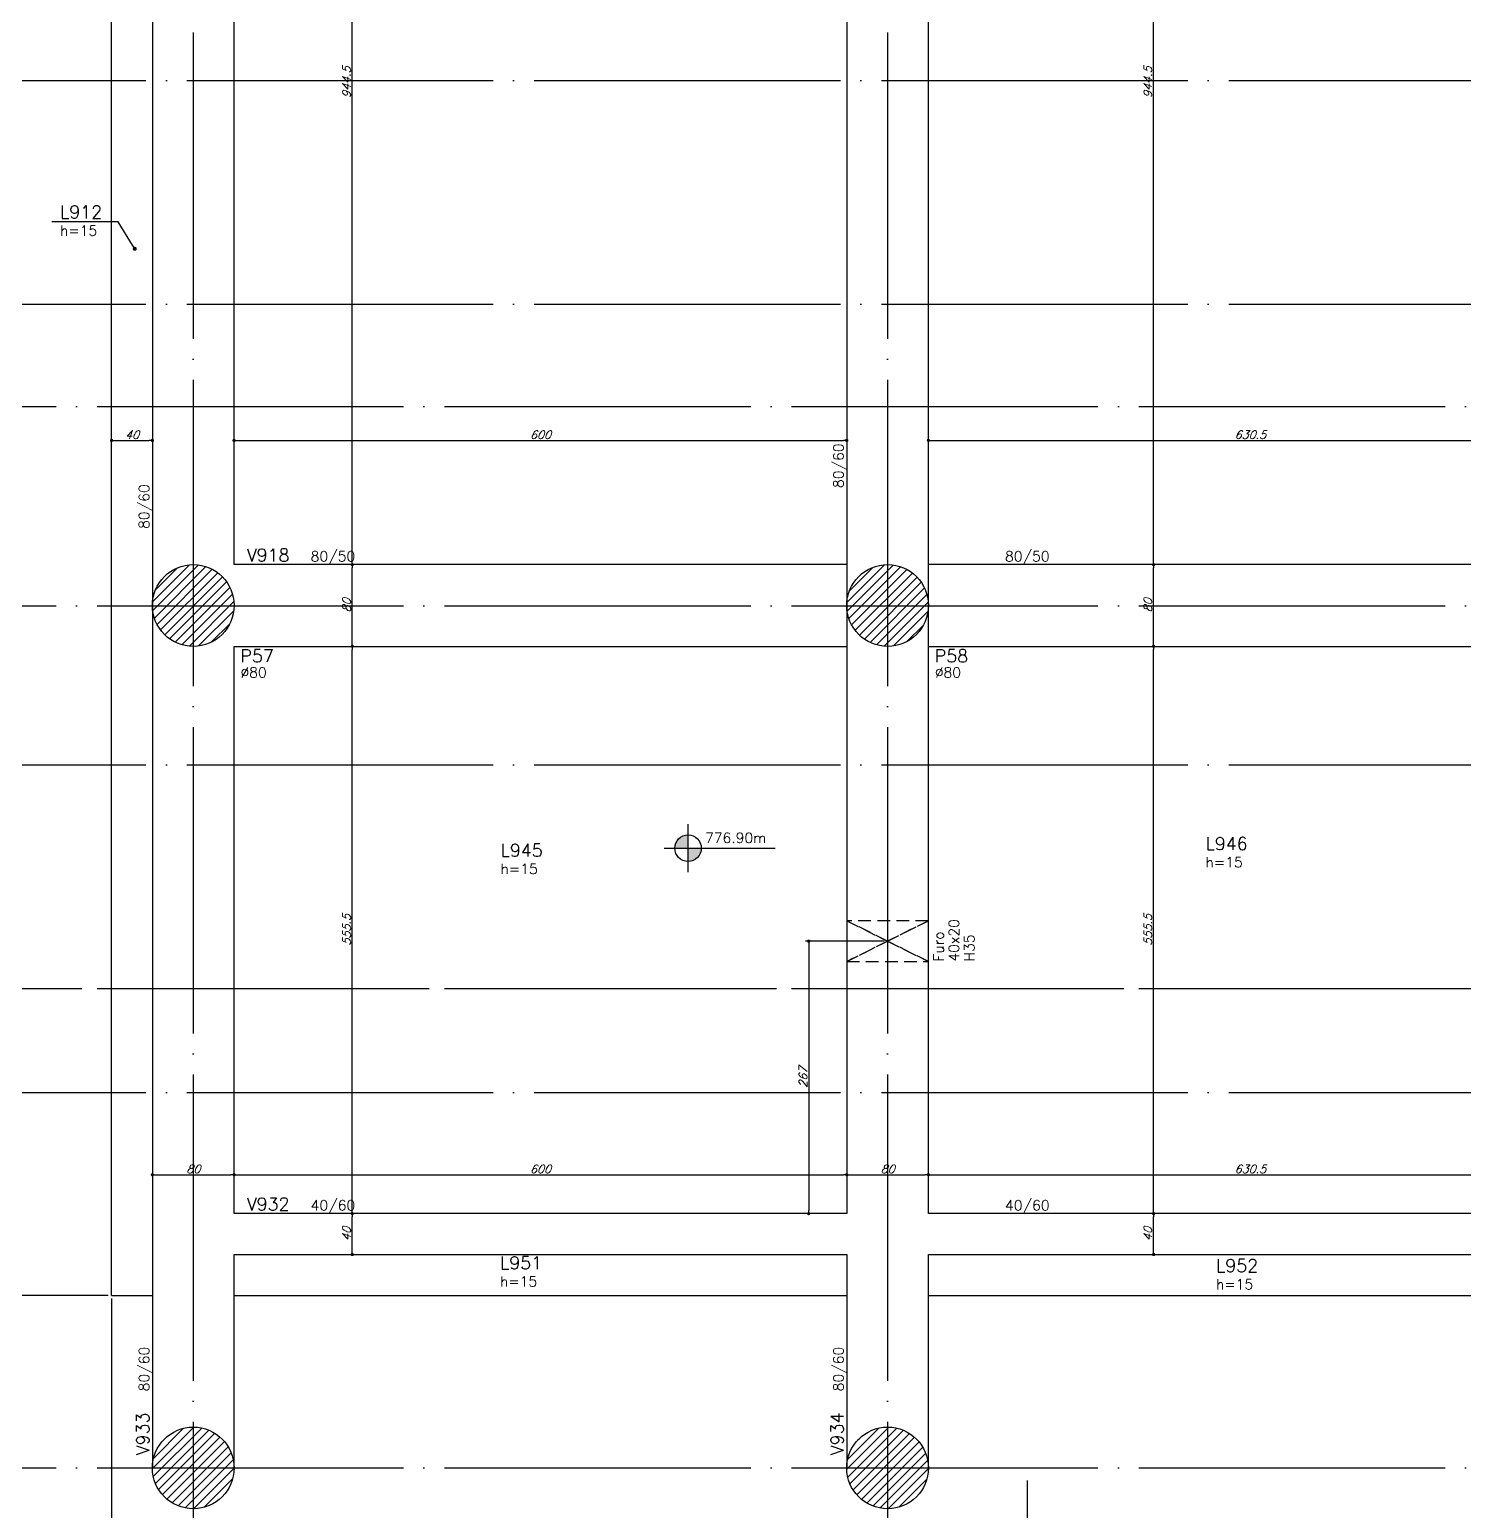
# Model space of a CAD drawing. Extents: x -4245 to 5400, y -2094 to 2406.
# Drawn here: x -3460 to -2056, y -526 to 924 of the extents above; entities that cross this region are included whole.
import ezdxf
from ezdxf import colors
from ezdxf.entities.mleader import LeaderData, LeaderLine
from ezdxf.enums import TextEntityAlignment as Align
from ezdxf.math import Vec2, Vec3

# ---------------------------------------------------------------- set-up
doc = ezdxf.new("R2010")
doc.units = 0
doc.header["$LTSCALE"] = 50
doc.header["$MEASUREMENT"] = 0
doc.linetypes.add('EIXO', pattern=[6.8, 6, -0.4, 0, -0.4])
doc.linetypes.add('HIDDEN', pattern=[0.375, 0.25, -0.125])
doc.layers.get('0').update_dxf_attribs({"linetype": 'CONTINUOUS'})
doc.layers.get('DEFPOINTS').update_dxf_attribs({"linetype": 'CONTINUOUS'})
for name, color, linetype in [('F-AUX-RED', 1, 'CONTINUOUS'), ('F-CORTE-INDICAÇÃO', 4, 'CONTINUOUS'), ('F-COTAS', 106, 'CONTINUOUS'), ('F-COTAS-FUROS', 50, 'CONTINUOUS'), ('F-EIXO', 12, 'EIXO'), ('F-FURO-PAREDE', 2, 'HIDDEN'), ('F-FURO-PAREDE-TEXTOS', 2, 'CONTINUOUS'), ('F-LAJES', 3, 'CONTINUOUS'), ('F-LAJES-DIM', 2, 'CONTINUOUS'), ('F-LAJES-NOME', 4, 'CONTINUOUS'), ('F-NÍVEL-PLANTA', 2, 'CONTINUOUS'), ('F-PILARES-DIM', 172, 'CONTINUOUS'), ('F-PILARES-HACH', 174, 'CONTINUOUS'), ('F-PILARES-NOME', 170, 'CONTINUOUS'), ('F-PILARES-S', 170, 'CONTINUOUS'), ('F-TEXTO', 6, 'CONTINUOUS'), ('F-VIGAS', 3, 'CONTINUOUS'), ('F-VIGAS-DIM', 2, 'CONTINUOUS'), ('F-VIGAS-NOME', 4, 'CONTINUOUS')]:
    doc.layers.add(name, color=color, linetype=linetype)
doc.styles.add('CP-TEXT-INCL', font='simplex.shx', dxfattribs={"oblique": 20})
doc.styles.add('MCP', font='simplex.shx')
doc.styles.add('ROMANS', font='simplex.shx')
doc.styles.get("Standard").update_dxf_attribs({"font": 'simplex.shx'})
doc.dimstyles.new('CP-COTAS-50', dxfattribs={"dimscale": 0.64, "dimtxt": 12.5, "dimasz": 5, "dimexe": 5, "dimexo": 5, "dimgap": 2.5, "dimtad": 1, "dimdec": 1, "dimdsep": 46, "dimtxsty": 'CP-TEXT-INCL', "dimblk1": 'DOT', "dimblk2": 'DOT', "dimsah": 1, "dimcen": 9, "dimclrd": 256, "dimclre": 256, "dimclrt": 256, "dimadec": 0, "dimazin": 0, "dimtfac": 1, "dimtdec": 1, "dimtmove": 2, "dimatfit": 3, "dimldrblk": 'DOT', "dimfxl": 0, "dimtolj": 1, "dimarcsym": 0})

# ---------------------------------------------------------------- blocks, each defined once
blk = doc.blocks.new('Nível - Planta')
at = {"layer": 'F-NÍVEL-PLANTA'}
h = blk.add_hatch(color=71, dxfattribs=at)
h.paths.add_polyline_path([(0, 0), (0, 0.26, 0.414214), (-0.26, 0)])
h.paths.add_polyline_path([(0.26, 0), (0, 0), (0, -0.26, 0.414214)])
for p, q in [((0, -0.469), (0, 0.469)), ((-0.469, 0), (1.704, 0))]:
    blk.add_line(p, q, dxfattribs=at)
blk.add_circle((0, 0), 0.26, dxfattribs=at)
at = {"layer": 'F-TEXTO', "color": 3, "style": 'MCP'}
blk.add_attdef('NÍVEL', (0.333, 0.102), '', height=0.2, dxfattribs=at)
blk = doc.blocks.new('*U10')
at = {"layer": 'F-CORTE-INDICAÇÃO'}
for p, q in [((-100, 0), (-170, 0)), ((-80, 0), (-90, 0)), ((-70, 0), (0, 0))]:
    blk.add_line(p, q, dxfattribs=at)
blk.add_lwpolyline([(-112, 6, 0.802585), (-111.2, 9.8), (-140, 23.3), (-168.8, 9.8, 0.802585), (-168, 6)], format="xyb", close=True, dxfattribs=at)
at = {"layer": 'F-CORTE-INDICAÇÃO', "style": 'ROMANS'}
blk.add_attdef('CORTE', text='', height=15, dxfattribs=at).set_placement((-140, 35.8), align=Align.MIDDLE_CENTER)
at = {"layer": 'F-CORTE-INDICAÇÃO', "color": 2, "style": 'ROMANS'}
blk.add_attdef('FOLHA', text='', height=12, dxfattribs=at).set_placement((-140, -10), align=Align.MIDDLE_CENTER)
blk = doc.blocks.new('_DOT')
at = {"color": 0, "linetype": 'ByBlock'}
blk.add_line((-0.5, 0), (-1, 0), dxfattribs=at)
at = {"color": 0, "linetype": 'ByBlock', "const_width": 0.5}
blk.add_lwpolyline([(-0.25, 0, 1), (0.25, 0, 1)], format="xyb", close=True, dxfattribs=at)
blk = doc.blocks.new('*D11')
at = {"layer": 'DEFPOINTS', "color": 0, "linetype": 'Continuous', "transparency": 16777216}
for p in [(-3144.2, -235.5), (-3144.2, -235.5), (-3144.2, -275.5)]:
    blk.add_point(p, dxfattribs=at)
at = {"layer": 'F-COTAS', "linetype": 'Continuous', "lineweight": -2, "transparency": 16777216}
blk.add_line((-3144.2, -272.3), (-3144.2, -238.7), dxfattribs=at)
at = {"layer": 'F-COTAS', "linetype": 'Continuous', "lineweight": -2, "transparency": 16777216, "xscale": 3.2, "yscale": 3.2, "zscale": 3.2}
for p, rotation in [((-3144.2, -235.5), 90), ((-3144.2, -275.5), 270)]:
    blk.add_blockref('_DOT', p, dxfattribs=dict(at, rotation=rotation))
at = {"layer": 'F-COTAS', "linetype": 'Continuous', "transparency": 16777216, "insert": (-3149.8, -255.5), "char_height": 8, "attachment_point": 5, "rotation": 90, "style": 'CP-TEXT-INCL'}
blk.add_mtext('\\A1;40', dxfattribs=at)
blk = doc.blocks.new('*D12')
at = {"layer": 'DEFPOINTS', "color": 0, "linetype": 'Continuous', "transparency": 16777216}
for p in [(-3144.2, 320), (-3144.2, 320), (-3144.2, -235.5)]:
    blk.add_point(p, dxfattribs=at)
at = {"layer": 'F-COTAS', "linetype": 'Continuous', "lineweight": -2, "transparency": 16777216}
blk.add_line((-3144.2, -232.3), (-3144.2, 316.8), dxfattribs=at)
at = {"layer": 'F-COTAS', "linetype": 'Continuous', "lineweight": -2, "transparency": 16777216, "xscale": 3.2, "yscale": 3.2, "zscale": 3.2}
for p, rotation in [((-3144.2, 320), 90), ((-3144.2, -235.5), 270)]:
    blk.add_blockref('_DOT', p, dxfattribs=dict(at, rotation=rotation))
at = {"layer": 'F-COTAS', "linetype": 'Continuous', "transparency": 16777216, "insert": (-3149.8, 42.3), "char_height": 8, "attachment_point": 5, "rotation": 90, "style": 'CP-TEXT-INCL'}
blk.add_mtext('\\A1;555.5', dxfattribs=at)
blk = doc.blocks.new('*D13')
at = {"layer": 'DEFPOINTS', "color": 0, "linetype": 'Continuous', "transparency": 16777216}
for p in [(-3144.2, 400), (-3144.2, 400), (-3144.2, 320)]:
    blk.add_point(p, dxfattribs=at)
at = {"layer": 'F-COTAS', "linetype": 'Continuous', "lineweight": -2, "transparency": 16777216}
blk.add_line((-3144.2, 323.2), (-3144.2, 396.8), dxfattribs=at)
at = {"layer": 'F-COTAS', "linetype": 'Continuous', "lineweight": -2, "transparency": 16777216, "xscale": 3.2, "yscale": 3.2, "zscale": 3.2}
for p, rotation in [((-3144.2, 400), 90), ((-3144.2, 320), 270)]:
    blk.add_blockref('_DOT', p, dxfattribs=dict(at, rotation=rotation))
at = {"layer": 'F-COTAS', "linetype": 'Continuous', "transparency": 16777216, "insert": (-3149.8, 360), "char_height": 8, "attachment_point": 5, "rotation": 90, "style": 'CP-TEXT-INCL'}
blk.add_mtext('\\A1;80', dxfattribs=at)
blk = doc.blocks.new('*D14')
at = {"layer": 'DEFPOINTS', "color": 0, "linetype": 'Continuous', "transparency": 16777216}
for p in [(-3144.2, 1344.5), (-3144.2, 1344.5), (-3144.2, 400)]:
    blk.add_point(p, dxfattribs=at)
at = {"layer": 'F-COTAS', "linetype": 'Continuous', "lineweight": -2, "transparency": 16777216}
blk.add_line((-3144.2, 403.2), (-3144.2, 1341.3), dxfattribs=at)
at = {"layer": 'F-COTAS', "linetype": 'Continuous', "lineweight": -2, "transparency": 16777216, "xscale": 3.2, "yscale": 3.2, "zscale": 3.2}
for p, rotation in [((-3144.2, 1344.5), 90), ((-3144.2, 400), 270)]:
    blk.add_blockref('_DOT', p, dxfattribs=dict(at, rotation=rotation))
at = {"layer": 'F-COTAS', "linetype": 'Continuous', "transparency": 16777216, "insert": (-3149.8, 872.3), "char_height": 8, "attachment_point": 5, "rotation": 90, "style": 'CP-TEXT-INCL'}
blk.add_mtext('\\A1;944.5', dxfattribs=at)
blk = doc.blocks.new('*D17')
at = {"layer": 'DEFPOINTS', "color": 0, "linetype": 'Continuous', "transparency": 16777216}
for p in [(-2359.5, -235.5), (-2359.5, -235.5), (-2359.5, -275.5)]:
    blk.add_point(p, dxfattribs=at)
at = {"layer": 'F-COTAS', "linetype": 'Continuous', "lineweight": -2, "transparency": 16777216}
blk.add_line((-2359.5, -272.3), (-2359.5, -238.7), dxfattribs=at)
at = {"layer": 'F-COTAS', "linetype": 'Continuous', "lineweight": -2, "transparency": 16777216, "xscale": 3.2, "yscale": 3.2, "zscale": 3.2}
for p, rotation in [((-2359.5, -235.5), 90), ((-2359.5, -275.5), 270)]:
    blk.add_blockref('_DOT', p, dxfattribs=dict(at, rotation=rotation))
at = {"layer": 'F-COTAS', "linetype": 'Continuous', "transparency": 16777216, "insert": (-2365.1, -255.5), "char_height": 8, "attachment_point": 5, "rotation": 90, "style": 'CP-TEXT-INCL'}
blk.add_mtext('\\A1;40', dxfattribs=at)
blk = doc.blocks.new('*D18')
at = {"layer": 'DEFPOINTS', "color": 0, "linetype": 'Continuous', "transparency": 16777216}
for p in [(-2359.5, 320), (-2359.5, 320), (-2359.5, -235.5)]:
    blk.add_point(p, dxfattribs=at)
at = {"layer": 'F-COTAS', "linetype": 'Continuous', "lineweight": -2, "transparency": 16777216}
blk.add_line((-2359.5, -232.3), (-2359.5, 316.8), dxfattribs=at)
at = {"layer": 'F-COTAS', "linetype": 'Continuous', "lineweight": -2, "transparency": 16777216, "xscale": 3.2, "yscale": 3.2, "zscale": 3.2}
for p, rotation in [((-2359.5, 320), 90), ((-2359.5, -235.5), 270)]:
    blk.add_blockref('_DOT', p, dxfattribs=dict(at, rotation=rotation))
at = {"layer": 'F-COTAS', "linetype": 'Continuous', "transparency": 16777216, "insert": (-2365.1, 42.3), "char_height": 8, "attachment_point": 5, "rotation": 90, "style": 'CP-TEXT-INCL'}
blk.add_mtext('\\A1;555.5', dxfattribs=at)
blk = doc.blocks.new('*D19')
at = {"layer": 'DEFPOINTS', "color": 0, "linetype": 'Continuous', "transparency": 16777216}
for p in [(-2359.5, 400), (-2359.5, 400), (-2359.5, 320)]:
    blk.add_point(p, dxfattribs=at)
at = {"layer": 'F-COTAS', "linetype": 'Continuous', "lineweight": -2, "transparency": 16777216}
blk.add_line((-2359.5, 323.2), (-2359.5, 396.8), dxfattribs=at)
at = {"layer": 'F-COTAS', "linetype": 'Continuous', "lineweight": -2, "transparency": 16777216, "xscale": 3.2, "yscale": 3.2, "zscale": 3.2}
for p, rotation in [((-2359.5, 400), 90), ((-2359.5, 320), 270)]:
    blk.add_blockref('_DOT', p, dxfattribs=dict(at, rotation=rotation))
at = {"layer": 'F-COTAS', "linetype": 'Continuous', "transparency": 16777216, "insert": (-2365.1, 360), "char_height": 8, "attachment_point": 5, "rotation": 90, "style": 'CP-TEXT-INCL'}
blk.add_mtext('\\A1;80', dxfattribs=at)
blk = doc.blocks.new('*D20')
at = {"layer": 'DEFPOINTS', "color": 0, "linetype": 'Continuous', "transparency": 16777216}
for p in [(-2359.5, 1344.5), (-2359.5, 1344.5), (-2359.5, 400)]:
    blk.add_point(p, dxfattribs=at)
at = {"layer": 'F-COTAS', "linetype": 'Continuous', "lineweight": -2, "transparency": 16777216}
blk.add_line((-2359.5, 403.2), (-2359.5, 1341.3), dxfattribs=at)
at = {"layer": 'F-COTAS', "linetype": 'Continuous', "lineweight": -2, "transparency": 16777216, "xscale": 3.2, "yscale": 3.2, "zscale": 3.2}
for p, rotation in [((-2359.5, 1344.5), 90), ((-2359.5, 400), 270)]:
    blk.add_blockref('_DOT', p, dxfattribs=dict(at, rotation=rotation))
at = {"layer": 'F-COTAS', "linetype": 'Continuous', "transparency": 16777216, "insert": (-2365.1, 872.3), "char_height": 8, "attachment_point": 5, "rotation": 90, "style": 'CP-TEXT-INCL'}
blk.add_mtext('\\A1;944.5', dxfattribs=at)
blk = doc.blocks.new('*D123')
at = {"layer": 'DEFPOINTS', "color": 0, "linetype": 'Continuous', "transparency": 16777216}
for p in [(-3340, -197.4), (-3260, -197.4), (-3260, -197.4)]:
    blk.add_point(p, dxfattribs=at)
at = {"layer": 'F-COTAS', "linetype": 'Continuous', "lineweight": -2, "transparency": 16777216}
blk.add_line((-3336.8, -197.4), (-3263.2, -197.4), dxfattribs=at)
at = {"layer": 'F-COTAS', "linetype": 'Continuous', "lineweight": -2, "transparency": 16777216, "xscale": 3.2, "yscale": 3.2, "zscale": 3.2, "rotation": 180}
blk.add_blockref('_DOT', (-3340, -197.4), dxfattribs=at)
at = {"layer": 'F-COTAS', "linetype": 'Continuous', "lineweight": -2, "transparency": 16777216, "xscale": 3.2, "yscale": 3.2, "zscale": 3.2}
blk.add_blockref('_DOT', (-3260, -197.4), dxfattribs=at)
at = {"layer": 'F-COTAS', "linetype": 'Continuous', "transparency": 16777216, "insert": (-3300, -191.8), "char_height": 8, "attachment_point": 5, "style": 'CP-TEXT-INCL'}
blk.add_mtext('\\A1;80', dxfattribs=at)
blk = doc.blocks.new('*D124')
at = {"layer": 'DEFPOINTS', "color": 0, "linetype": 'Continuous', "transparency": 16777216}
for p in [(-3260, -197.4), (-2660, -197.4), (-2660, -197.4)]:
    blk.add_point(p, dxfattribs=at)
at = {"layer": 'F-COTAS', "linetype": 'Continuous', "lineweight": -2, "transparency": 16777216}
blk.add_line((-3256.8, -197.4), (-2663.2, -197.4), dxfattribs=at)
at = {"layer": 'F-COTAS', "linetype": 'Continuous', "lineweight": -2, "transparency": 16777216, "xscale": 3.2, "yscale": 3.2, "zscale": 3.2, "rotation": 180}
blk.add_blockref('_DOT', (-3260, -197.4), dxfattribs=at)
at = {"layer": 'F-COTAS', "linetype": 'Continuous', "lineweight": -2, "transparency": 16777216, "xscale": 3.2, "yscale": 3.2, "zscale": 3.2}
blk.add_blockref('_DOT', (-2660, -197.4), dxfattribs=at)
at = {"layer": 'F-COTAS', "linetype": 'Continuous', "transparency": 16777216, "insert": (-2960, -191.8), "char_height": 8, "attachment_point": 5, "style": 'CP-TEXT-INCL'}
blk.add_mtext('\\A1;600', dxfattribs=at)
blk = doc.blocks.new('*D125')
at = {"layer": 'DEFPOINTS', "color": 0, "linetype": 'Continuous', "transparency": 16777216}
for p in [(-2660, -197.4), (-2580, -197.4), (-2580, -197.4)]:
    blk.add_point(p, dxfattribs=at)
at = {"layer": 'F-COTAS', "linetype": 'Continuous', "lineweight": -2, "transparency": 16777216}
blk.add_line((-2656.8, -197.4), (-2583.2, -197.4), dxfattribs=at)
at = {"layer": 'F-COTAS', "linetype": 'Continuous', "lineweight": -2, "transparency": 16777216, "xscale": 3.2, "yscale": 3.2, "zscale": 3.2, "rotation": 180}
blk.add_blockref('_DOT', (-2660, -197.4), dxfattribs=at)
at = {"layer": 'F-COTAS', "linetype": 'Continuous', "lineweight": -2, "transparency": 16777216, "xscale": 3.2, "yscale": 3.2, "zscale": 3.2}
blk.add_blockref('_DOT', (-2580, -197.4), dxfattribs=at)
at = {"layer": 'F-COTAS', "linetype": 'Continuous', "transparency": 16777216, "insert": (-2620, -191.8), "char_height": 8, "attachment_point": 5, "style": 'CP-TEXT-INCL'}
blk.add_mtext('\\A1;80', dxfattribs=at)
blk = doc.blocks.new('*D126')
at = {"layer": 'DEFPOINTS', "color": 0, "linetype": 'Continuous', "transparency": 16777216}
for p in [(-2580, -197.4), (-1949.5, -197.4), (-1949.5, -197.4)]:
    blk.add_point(p, dxfattribs=at)
at = {"layer": 'F-COTAS', "linetype": 'Continuous', "lineweight": -2, "transparency": 16777216}
blk.add_line((-2576.8, -197.4), (-1952.7, -197.4), dxfattribs=at)
at = {"layer": 'F-COTAS', "linetype": 'Continuous', "lineweight": -2, "transparency": 16777216, "xscale": 3.2, "yscale": 3.2, "zscale": 3.2, "rotation": 180}
blk.add_blockref('_DOT', (-2580, -197.4), dxfattribs=at)
at = {"layer": 'F-COTAS', "linetype": 'Continuous', "lineweight": -2, "transparency": 16777216, "xscale": 3.2, "yscale": 3.2, "zscale": 3.2}
blk.add_blockref('_DOT', (-1949.5, -197.4), dxfattribs=at)
at = {"layer": 'F-COTAS', "linetype": 'Continuous', "transparency": 16777216, "insert": (-2264.8, -191.8), "char_height": 8, "attachment_point": 5, "style": 'CP-TEXT-INCL'}
blk.add_mtext('\\A1;630.5', dxfattribs=at)
blk = doc.blocks.new('*D134')
at = {"layer": 'DEFPOINTS', "color": 0, "linetype": 'Continuous', "transparency": 16777216}
for p in [(-3380, 521.6), (-3340, 521.6), (-3340, 521.6)]:
    blk.add_point(p, dxfattribs=at)
at = {"layer": 'F-COTAS', "linetype": 'Continuous', "lineweight": -2, "transparency": 16777216}
blk.add_line((-3376.8, 521.6), (-3343.2, 521.6), dxfattribs=at)
at = {"layer": 'F-COTAS', "linetype": 'Continuous', "lineweight": -2, "transparency": 16777216, "xscale": 3.2, "yscale": 3.2, "zscale": 3.2, "rotation": 180}
blk.add_blockref('_DOT', (-3380, 521.6), dxfattribs=at)
at = {"layer": 'F-COTAS', "linetype": 'Continuous', "lineweight": -2, "transparency": 16777216, "xscale": 3.2, "yscale": 3.2, "zscale": 3.2}
blk.add_blockref('_DOT', (-3340, 521.6), dxfattribs=at)
at = {"layer": 'F-COTAS', "linetype": 'Continuous', "transparency": 16777216, "insert": (-3360, 527.2), "char_height": 8, "attachment_point": 5, "style": 'CP-TEXT-INCL'}
blk.add_mtext('\\A1;40', dxfattribs=at)
blk = doc.blocks.new('*D135')
at = {"layer": 'DEFPOINTS', "color": 0, "linetype": 'Continuous', "transparency": 16777216}
for p in [(-3260, 521.6), (-2660, 521.6), (-2660, 521.6)]:
    blk.add_point(p, dxfattribs=at)
at = {"layer": 'F-COTAS', "linetype": 'Continuous', "lineweight": -2, "transparency": 16777216}
blk.add_line((-3256.8, 521.6), (-2663.2, 521.6), dxfattribs=at)
at = {"layer": 'F-COTAS', "linetype": 'Continuous', "lineweight": -2, "transparency": 16777216, "xscale": 3.2, "yscale": 3.2, "zscale": 3.2, "rotation": 180}
blk.add_blockref('_DOT', (-3260, 521.6), dxfattribs=at)
at = {"layer": 'F-COTAS', "linetype": 'Continuous', "lineweight": -2, "transparency": 16777216, "xscale": 3.2, "yscale": 3.2, "zscale": 3.2}
blk.add_blockref('_DOT', (-2660, 521.6), dxfattribs=at)
at = {"layer": 'F-COTAS', "linetype": 'Continuous', "transparency": 16777216, "insert": (-2960, 527.2), "char_height": 8, "attachment_point": 5, "style": 'CP-TEXT-INCL'}
blk.add_mtext('\\A1;600', dxfattribs=at)
blk = doc.blocks.new('*D136')
at = {"layer": 'DEFPOINTS', "color": 0, "linetype": 'Continuous', "transparency": 16777216}
for p in [(-2580, 521.6), (-1949.5, 521.6), (-1949.5, 521.6)]:
    blk.add_point(p, dxfattribs=at)
at = {"layer": 'F-COTAS', "linetype": 'Continuous', "lineweight": -2, "transparency": 16777216}
blk.add_line((-2576.8, 521.6), (-1952.7, 521.6), dxfattribs=at)
at = {"layer": 'F-COTAS', "linetype": 'Continuous', "lineweight": -2, "transparency": 16777216, "xscale": 3.2, "yscale": 3.2, "zscale": 3.2, "rotation": 180}
blk.add_blockref('_DOT', (-2580, 521.6), dxfattribs=at)
at = {"layer": 'F-COTAS', "linetype": 'Continuous', "lineweight": -2, "transparency": 16777216, "xscale": 3.2, "yscale": 3.2, "zscale": 3.2}
blk.add_blockref('_DOT', (-1949.5, 521.6), dxfattribs=at)
at = {"layer": 'F-COTAS', "linetype": 'Continuous', "transparency": 16777216, "insert": (-2264.8, 527.2), "char_height": 8, "attachment_point": 5, "style": 'CP-TEXT-INCL'}
blk.add_mtext('\\A1;630.5', dxfattribs=at)
blk = doc.blocks.new('*U150')
at = {"layer": 'F-EIXO'}
blk.add_line((0, 0), (7197, 0), dxfattribs=at)
at = {"layer": 'F-TEXTO', "style": 'ROMANS'}
blk.add_attdef('EIXO', text='', height=17.5, dxfattribs=at).set_placement((-28.2072, 0), align=Align.MIDDLE_CENTER)
blk = doc.blocks.new('*U151')
at = {"layer": 'F-EIXO'}
blk.add_line((0, 0), (7285, 0), dxfattribs=at)
at = {"layer": 'F-TEXTO', "style": 'ROMANS'}
blk.add_attdef('EIXO', text='', height=17.5, dxfattribs=at).set_placement((-28.2072, 0), align=Align.MIDDLE_CENTER)
blk = doc.blocks.new('*U157')
at = {"layer": 'F-EIXO'}
blk.add_line((0, 0), (7285, 0), dxfattribs=at)
at = {"layer": 'F-TEXTO', "style": 'ROMANS'}
blk.add_attdef('EIXO', text='', height=17.5, dxfattribs=at).set_placement((-28.2072, 0), align=Align.MIDDLE_CENTER)
blk = doc.blocks.new('*U158')
at = {"layer": 'F-EIXO'}
blk.add_line((0, 0), (7197, 0), dxfattribs=at)
at = {"layer": 'F-TEXTO', "style": 'ROMANS'}
blk.add_attdef('EIXO', text='', height=17.5, dxfattribs=at).set_placement((-28.2072, 0), align=Align.MIDDLE_CENTER)
blk = doc.blocks.new('*U159')
at = {"layer": 'F-EIXO'}
blk.add_line((0, 0), (7197, 0), dxfattribs=at)
at = {"layer": 'F-TEXTO', "style": 'ROMANS'}
blk.add_attdef('EIXO', text='', height=17.5, dxfattribs=at).set_placement((-28.2072, 0), align=Align.MIDDLE_CENTER)
blk = doc.blocks.new('*U152')
at = {"layer": 'F-EIXO'}
blk.add_line((0, 0), (0, -2755), dxfattribs=at)
at = {"layer": 'F-TEXTO', "style": 'ROMANS'}
blk.add_attdef('EIXO', text='', height=17.5, rotation=360, dxfattribs=at).set_placement((0, 28.2072), align=Align.MIDDLE_CENTER)
blk = doc.blocks.new('*U165')
at = {"layer": 'F-EIXO'}
blk.add_line((0, 0), (7285, 0), dxfattribs=at)
at = {"layer": 'F-TEXTO', "style": 'ROMANS'}
blk.add_attdef('EIXO', text='', height=17.5, dxfattribs=at).set_placement((-28.2072, 0), align=Align.MIDDLE_CENTER)
blk = doc.blocks.new('*U166')
at = {"layer": 'F-EIXO'}
blk.add_line((0, 0), (0, -2755), dxfattribs=at)
at = {"layer": 'F-TEXTO', "style": 'ROMANS'}
blk.add_attdef('EIXO', text='', height=17.5, rotation=360, dxfattribs=at).set_placement((0, 28.2072), align=Align.MIDDLE_CENTER)
blk = doc.blocks.new('*U167')
at = {"layer": 'F-EIXO'}
blk.add_line((0, 0), (7285, 0), dxfattribs=at)
at = {"layer": 'F-TEXTO', "style": 'ROMANS'}
blk.add_attdef('EIXO', text='', height=17.5, dxfattribs=at).set_placement((-28.2072, 0), align=Align.MIDDLE_CENTER)
blk = doc.blocks.new('*U168')
at = {"layer": 'F-EIXO'}
blk.add_line((0, 0), (7285, 0), dxfattribs=at)
at = {"layer": 'F-TEXTO', "style": 'ROMANS'}
blk.add_attdef('EIXO', text='', height=17.5, dxfattribs=at).set_placement((-28.2072, 0), align=Align.MIDDLE_CENTER)
blk = doc.blocks.new('*U172')
at = {"layer": 'F-EIXO'}
blk.add_line((0, 0), (7197, 0), dxfattribs=at)
at = {"layer": 'F-TEXTO', "style": 'ROMANS'}
blk.add_attdef('EIXO', text='', height=17.5, dxfattribs=at).set_placement((-28.2072, 0), align=Align.MIDDLE_CENTER)
blk = doc.blocks.new('*D190')
at = {"layer": 'DEFPOINTS', "color": 0, "linetype": 'Continuous', "transparency": 16777216}
for p in [(-3380, -315.5), (3259.5, -315.5), (3259.5, -742.8)]:
    blk.add_point(p, dxfattribs=at)
at = {"layer": 'F-COTAS', "linetype": 'Continuous', "lineweight": -2, "transparency": 16777216}
for p, q in [((-3380, -318.7), (-3380, -746)), ((3259.5, -318.7), (3259.5, -746)), ((-3376.8, -742.8), (3256.3, -742.8))]:
    blk.add_line(p, q, dxfattribs=at)
at = {"layer": 'F-COTAS', "linetype": 'Continuous', "lineweight": -2, "transparency": 16777216, "xscale": 3.2, "yscale": 3.2, "zscale": 3.2, "rotation": 180}
blk.add_blockref('_DOT', (-3380, -742.8), dxfattribs=at)
at = {"layer": 'F-COTAS', "linetype": 'Continuous', "lineweight": -2, "transparency": 16777216, "xscale": 3.2, "yscale": 3.2, "zscale": 3.2}
blk.add_blockref('_DOT', (3259.5, -742.8), dxfattribs=at)
at = {"layer": 'F-COTAS', "linetype": 'Continuous', "transparency": 16777216, "insert": (-60.2, -737.2), "char_height": 8, "attachment_point": 5, "style": 'CP-TEXT-INCL'}
blk.add_mtext('\\A1;6639.5', dxfattribs=at)
blk = doc.blocks.new('*D212')
at = {"layer": 'DEFPOINTS', "color": 0, "linetype": 'Continuous', "transparency": 16777216}
for p in [(-3380, -315.5), (-3380, -699.1), (-3300, -699.1)]:
    blk.add_point(p, dxfattribs=at)
at = {"layer": 'F-COTAS', "linetype": 'Continuous', "lineweight": -2, "transparency": 16777216}
for p, q in [((-3380, -318.7), (-3380, -702.3)), ((-3303.2, -699.1), (-3376.8, -699.1))]:
    blk.add_line(p, q, dxfattribs=at)
at = {"layer": 'F-COTAS', "linetype": 'Continuous', "lineweight": -2, "transparency": 16777216, "xscale": 3.2, "yscale": 3.2, "zscale": 3.2, "rotation": 180}
blk.add_blockref('_DOT', (-3380, -699.1), dxfattribs=at)
at = {"layer": 'F-COTAS', "linetype": 'Continuous', "lineweight": -2, "transparency": 16777216, "xscale": 3.2, "yscale": 3.2, "zscale": 3.2}
blk.add_blockref('_DOT', (-3300, -699.1), dxfattribs=at)
at = {"layer": 'F-COTAS', "linetype": 'Continuous', "transparency": 16777216, "insert": (-3340, -693.5), "char_height": 8, "attachment_point": 5, "style": 'CP-TEXT-INCL'}
blk.add_mtext('\\A1;80', dxfattribs=at)
blk = doc.blocks.new('*D248')
at = {"layer": 'DEFPOINTS', "color": 0, "linetype": 'Continuous', "transparency": 16777216}
for p in [(-3602.4, 1634.5), (-3380, 1634.5), (-3380, -315.5)]:
    blk.add_point(p, dxfattribs=at)
at = {"layer": 'F-COTAS', "linetype": 'Continuous', "lineweight": -2, "transparency": 16777216}
for p, q in [((-3383.2, 1634.5), (-3605.6, 1634.5)), ((-3602.4, -312.3), (-3602.4, 1631.3)), ((-3383.2, -315.5), (-3605.6, -315.5))]:
    blk.add_line(p, q, dxfattribs=at)
at = {"layer": 'F-COTAS', "linetype": 'Continuous', "lineweight": -2, "transparency": 16777216, "xscale": 3.2, "yscale": 3.2, "zscale": 3.2}
for p, rotation in [((-3602.4, 1634.5), 90), ((-3602.4, -315.5), 270)]:
    blk.add_blockref('_DOT', p, dxfattribs=dict(at, rotation=rotation))
at = {"layer": 'F-COTAS', "linetype": 'Continuous', "transparency": 16777216, "insert": (-3608, 659.5), "char_height": 8, "attachment_point": 5, "rotation": 90, "style": 'CP-TEXT-INCL'}
blk.add_mtext('\\A1;1950', dxfattribs=at)
blk = doc.blocks.new('*D473')
at = {"layer": 'DEFPOINTS', "color": 0, "linetype": 'Continuous', "transparency": 16777216}
for p in [(-2620, 31.3), (-2697.2, -235.5), (-2692.4, -235.5)]:
    blk.add_point(p, dxfattribs=at)
at = {"layer": 'F-COTAS-FUROS', "linetype": 'Continuous', "lineweight": -2, "transparency": 16777216}
for p, q in [((-2623.2, 31.3), (-2700.4, 31.3)), ((-2697.2, 28.1), (-2697.2, -232.3)), ((-2695.6, -235.5), (-2700.4, -235.5))]:
    blk.add_line(p, q, dxfattribs=at)
at = {"layer": 'F-COTAS-FUROS', "linetype": 'Continuous', "lineweight": -2, "transparency": 16777216, "xscale": 3.2, "yscale": 3.2, "zscale": 3.2}
for p, rotation in [((-2697.2, 31.3), 90), ((-2697.2, -235.5), 270)]:
    blk.add_blockref('_DOT', p, dxfattribs=dict(at, rotation=rotation))
at = {"layer": 'F-COTAS-FUROS', "linetype": 'Continuous', "transparency": 16777216, "insert": (-2702.8, -102.1), "char_height": 8, "attachment_point": 5, "rotation": 90, "style": 'CP-TEXT-INCL'}
blk.add_mtext('\\A1;267', dxfattribs=at)

msp = doc.modelspace()

# ---------------------------------------------------------------- hatches: boundary and pattern name
at = {"layer": 'F-PILARES-HACH', "linetype": 'Continuous'}
h = msp.add_hatch(dxfattribs=at)
h.set_pattern_fill('ANSI31', color=256, scale=50)
edge = h.paths.add_edge_path()
edge.add_arc((-3300, 360), 40, 0, 360)
h = msp.add_hatch(dxfattribs=at)
h.set_pattern_fill('ANSI31', color=256, scale=50)
edge = h.paths.add_edge_path()
edge.add_arc((-2620, 360), 40, 0, 360)
h = msp.add_hatch(dxfattribs=at)
h.set_pattern_fill('ANSI31', color=256, scale=50)
edge = h.paths.add_edge_path()
edge.add_arc((-3300, -484.5), 40, 0, 360)
h = msp.add_hatch(dxfattribs=at)
h.set_pattern_fill('ANSI31', color=256, scale=50)
edge = h.paths.add_edge_path()
edge.add_arc((-2620, -484.5), 40, 0, 360)

# ---------------------------------------------------------------- linework, layer by layer
at = {"layer": 'F-EIXO'}
msp.add_line((-3709.089, -15), (3550.572, -15), dxfattribs=at)
at = {"layer": 'F-FURO-PAREDE'}
msp.add_lwpolyline([(-2620, 31.307), (-2580, 11.307), (-2580, 51.307), (-2620, 31.307), (-2580, 51.307), (-2660, 51.307), (-2620, 31.307), (-2660, 51.307), (-2660, 11.307), (-2620, 31.307), (-2660, 11.307), (-2580, 11.307), (-2620, 31.307)], dxfattribs=at)
at = {"layer": 'F-LAJES', "linetype": 'Continuous'}
for p, q in [((-3380, -315.5), (-3380, 1634.5)), ((-3380, -315.5), (-3340, -315.5)), ((-3260, -315.5), (-2660, -315.5)), ((-2580, -315.5), (-1980, -315.5))]:
    msp.add_line(p, q, dxfattribs=at)
at = {"layer": 'F-PILARES-S', "linetype": 'Continuous'}
for centre in [(-3300, 360), (-2620, 360), (-3300, -484.5), (-2620, -484.5)]:
    msp.add_circle(centre, 40, dxfattribs=at)
at = {"layer": 'F-VIGAS'}
for points in [[(-2660, 1384.5), (-2660, 400)], [(-2580, 400), (-2580, 1384.5)], [(-3340, 1364.5), (-3340, 360)], [(-3260, 400), (-3260, 1344.5)], [(-2660, 400), (-3260, 400)], [(-2660, 400), (-2660, -235.5)], [(-2580, -235.5), (-2580, 400)], [(-1949.5, 400), (-2580, 400)], [(-3340, 360), (-3340, -275.5)], [(-3260, -235.5), (-3260, 320)], [(-3260, 320), (-2660, 320)], [(-2580, 320), (-1949.5, 320)], [(-2660, -235.5), (-3260, -235.5)], [(-1949.5, -235.5), (-2580, -235.5)], [(-3340, -255.5), (-3340, -275.5)], [(-3340, -275.5), (-3340, -484.5)], [(-3260, -275.5), (-2660, -275.5)], [(-3260, -484.5), (-3260, -275.5)], [(-2660, -275.5), (-2660, -484.5)], [(-2580, -275.5), (-1980, -275.5)], [(-2580, -484.5), (-2580, -275.5)]]:
    msp.add_lwpolyline(points, dxfattribs=at)

# ---------------------------------------------------------------- block references
at = {"layer": 'F-CORTE-INDICAÇÃO', "linetype": 'Continuous'}
ref = msp.add_blockref('*U10', (-2482.991, -496.668), dxfattribs=dict(at, rotation=90))
ref.add_attrib('CORTE', '2', dxfattribs={"height": 15, "rotation": 90, "style": 'ROMANS'}).set_placement((-2518.755, -636.668), align=Align.MIDDLE_CENTER)
at = {"layer": 'F-EIXO', "linetype": 'Continuous'}
for name, p in [('*U152', (-3300, 1941.357)), ('*U166', (-2620, 1941.357)), ('*U159', (-3646.32, 874)), ('*U150', (-3646.32, 655)), ('*U151', (-3734.274, 555)), ('*U167', (-3734.274, 359.5)), ('*U172', (-3646.32, 204)), ('*U165', (-3734.274, -15)), ('*U168', (-3734.274, -15)), ('*U158', (-3646.32, -117)), ('*U157', (-3734.274, -484.5))]:
    msp.add_blockref(name, p, dxfattribs=at)
at = {"layer": 'F-NÍVEL-PLANTA', "linetype": 'Continuous', "xscale": 50, "yscale": 50, "zscale": 50}
msp.add_blockref('Nível - Planta', (-2815.42, 122.351), dxfattribs=at).add_auto_attribs({'NÍVEL': '776.90m'})

# ---------------------------------------------------------------- texts
at = {"layer": 'F-FURO-PAREDE-TEXTOS', "linetype": 'Continuous', "style": 'MCP'}
for s, p in [('40x20', (-2550, 11.307)), ('Furo', (-2565, 11.307)), ('H35', (-2535, 11.307))]:
    msp.add_text(s, height=10, rotation=90, dxfattribs=at).set_placement(p)
at = {"layer": 'F-LAJES-DIM', "linetype": 'Continuous', "style": 'MCP'}
for p in [(-3430.444, 722.022), (-2999.011, 97.09), (-2308.643, 103.603), (-2999.577, -306.913), (-2298.31, -309.67)]:
    msp.add_text('h=15', height=10, dxfattribs=at).set_placement(p)
at = {"layer": 'F-LAJES-NOME', "linetype": 'Continuous', "style": 'MCP'}
for s, p in [('L912', (-3430.444, 739.022)), ('L946', (-2308.643, 120.603)), ('L945', (-2999.011, 114.09)), ('L951', (-2999.577, -289.913)), ('L952', (-2298.31, -292.67))]:
    msp.add_text(s, height=12.5, dxfattribs=at).set_placement(p)
at = {"layer": 'F-PILARES-DIM', "linetype": 'Continuous', "style": 'MCP'}
for p in [(-3253.75, 289.375), (-2573.75, 289.375)]:
    msp.add_text('%%c80', height=10, dxfattribs=at).set_placement(p)
at = {"layer": 'F-PILARES-NOME', "linetype": 'Continuous', "style": 'MCP'}
for s, p in [('P57', (-3253.75, 304.375)), ('P58', (-2573.75, 304.375))]:
    msp.add_text(s, height=12.5, dxfattribs=at).set_placement(p)
at = {"layer": 'F-VIGAS-DIM', "linetype": 'Continuous', "style": 'MCP'}
for p in [(-2663.125, 475), (-3343.125, 435), (-3343.125, -409.5), (-2663.125, -409.5)]:
    msp.add_text('80/60', height=10, rotation=90, dxfattribs=at).set_placement(p)
for s, p in [('80/50', (-3185, 403.125)), ('80/50', (-2505, 403.125)), ('40/60', (-3185, -232.375)), ('40/60', (-2505, -232.375))]:
    msp.add_text(s, height=10, dxfattribs=at).set_placement(p)
at = {"layer": 'F-VIGAS-NOME', "linetype": 'Continuous', "style": 'MCP'}
for s, p in [('V918', (-3247.5, 403.125)), ('V932', (-3247.5, -232.375))]:
    msp.add_text(s, height=12.5, dxfattribs=at).set_placement(p)
for s, p in [('V933', (-3343.125, -472)), ('V934', (-2663.125, -472))]:
    msp.add_text(s, height=12.5, rotation=90, dxfattribs=at).set_placement(p)

# ---------------------------------------------------------------- dimensions: what is measured, and where the dimension line sits
at = {"layer": 'F-COTAS', "linetype": 'Continuous'}
for base, p1, p2, angle, picture, middle in [((-3602.445, 1634.5), (-3379.97, -315.5), (-3379.97, 1634.5), 90, '*D248', (-3608.045, 659.5)), ((-3144.153, 1344.5), (-3144.153, 400), (-3144.153, 1344.5), 270, '*D14', (-3149.753, 872.25)), ((-2359.525, 1344.5), (-2359.525, 400), (-2359.525, 1344.5), 270, '*D20', (-2365.125, 872.25)), ((-2660, 521.576), (-3260, 521.576), (-2660, 521.576), 180, '*D135', (-2960, 527.176)), ((-1949.5, 521.576), (-2580, 521.576), (-1949.5, 521.576), 180, '*D136', (-2264.75, 527.176)), ((-3144.153, 400), (-3144.153, 320), (-3144.153, 400), 270, '*D13', (-3149.753, 360)), ((-2359.525, 400), (-2359.525, 320), (-2359.525, 400), 270, '*D19', (-2365.125, 360)), ((-3144.153, 320), (-3144.153, -235.5), (-3144.153, 320), 270, '*D12', (-3149.753, 42.25)), ((-2359.525, 320), (-2359.525, -235.5), (-2359.525, 320), 270, '*D18', (-2365.125, 42.25)), ((-3260, -197.384), (-3340, -197.384), (-3260, -197.384), 180, '*D123', (-3300, -191.784)), ((-2660, -197.384), (-3260, -197.384), (-2660, -197.384), 180, '*D124', (-2960, -191.784)), ((-2580, -197.384), (-2660, -197.384), (-2580, -197.384), 180, '*D125', (-2620, -191.784)), ((-1949.5, -197.384), (-2580, -197.384), (-1949.5, -197.384), 180, '*D126', (-2264.75, -191.784)), ((-3144.153, -235.5), (-3144.153, -275.5), (-3144.153, -235.5), 270, '*D11', (-3149.753, -255.5)), ((-2359.525, -235.5), (-2359.525, -275.5), (-2359.525, -235.5), 270, '*D17', (-2365.125, -255.5))]:
    dim = msp.add_linear_dim(base=base, p1=p1, p2=p2, angle=angle, dimstyle='CP-COTAS-50', dxfattribs=at)
    dim.commit()
    dim.dimension.update_dxf_attribs({"geometry": picture, "text_midpoint": middle})
dim = msp.add_aligned_dim(p1=(-3380, 521.576), p2=(-3340, 521.576), distance=0, dimstyle='CP-COTAS-50', dxfattribs=at)
dim.commit()
dim.dimension.update_dxf_attribs({"geometry": '*D134', "text_midpoint": (-3360, 527.176)})
for base, p1, p2, picture, middle in [((3259.5, -742.788), (-3380, -315.5), (3259.5, -315.5), '*D190', (-60.25, -737.188)), ((-3380, -699.086), (-3300, -699.086), (-3380, -315.5), '*D212', (-3340, -693.486))]:
    dim = msp.add_linear_dim(base=base, p1=p1, p2=p2, dimstyle='CP-COTAS-50', dxfattribs=at)
    dim.commit()
    dim.dimension.update_dxf_attribs({"geometry": picture, "text_midpoint": middle})
at = {"layer": 'F-COTAS-FUROS', "linetype": 'Continuous'}
dim = msp.add_linear_dim(base=(-2697.2, -235.5), p1=(-2620, 31.307), p2=(-2692.415, -235.5), angle=90, dimstyle='CP-COTAS-50', override={"dimdec": 0, "dimfxl": 7.5}, dxfattribs=at)
dim.commit()
dim.dimension.update_dxf_attribs({"geometry": '*D473', "text_midpoint": (-2702.8, -102.097)})

# ---------------------------------------------------------------- leaders
at = {"layer": 'F-AUX-RED', "linetype": 'Continuous'}
ml = msp.add_multileader_mtext('Standard', dxfattribs=at)
ml.set_content('', color=256)
ml.set_leader_properties()
ml.set_arrow_properties(name='DOT')
ml.build(insert=Vec2(0, 0))
ml.multileader.update_dxf_attribs({"text_right_attachment_type": 6, "dogleg_length": 0.36})
ctx = ml.context
ctx.base_point, ctx.char_height, ctx.landing_gap_size, ctx.plane_origin = Vec3(-3438.447, 735.611), 0.18, 0.09, Vec3(-3357.242, 709.278)
ctx.right_attachment, ctx.text_align_type = 6, 2
notes = []
notes.append((ctx, [(0, (1, 1, 0), (-3373.641, 735.521), (-1, 0), 64.626, [(0, [(-3357.242, 709.278)], 0, [])])]))
ctx.mtext.insert, ctx.mtext.alignment, ctx.mtext.flow_direction = Vec3(-3438.357, 735.701), 3, 5
for ctx, leaders in notes:
    for number, flags, end, landing, length, lines in leaders:
        leader = LeaderData()
        leader.index, (leader.has_last_leader_line, leader.has_dogleg_vector, leader.attachment_direction) = number, flags
        leader.last_leader_point, leader.dogleg_vector, leader.dogleg_length = Vec3(end), Vec3(landing), length
        for number, points, colour, breaks in lines:
            line = LeaderLine()
            line.index, line.vertices, line.color, line.breaks = number, Vec3.list(points), colors.encode_raw_color(colour), breaks
            leader.lines.append(line)
        ctx.leaders.append(leader)

doc.saveas('drawing.dxf')
